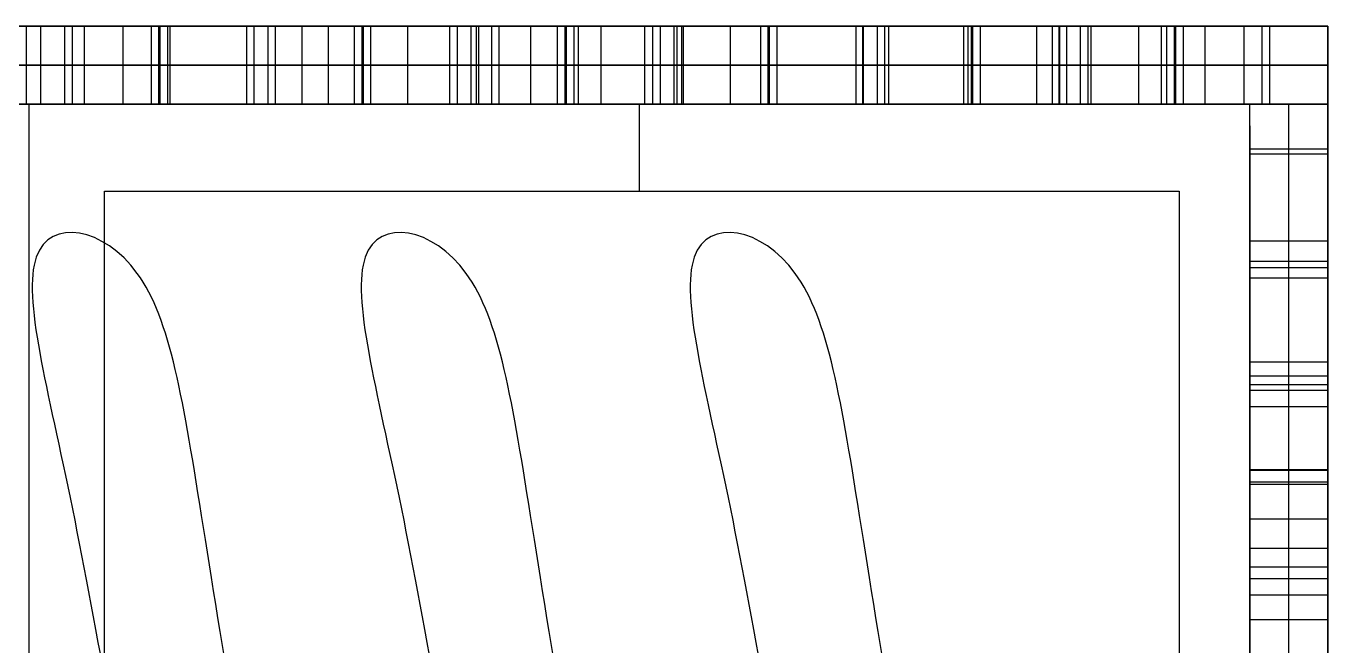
# Model space of a CAD drawing. Header units: millimetres. Extents: x -1400 to 322, y -767 to 376.
# Drawn here: x -635.3 to -435.3, y 234.1 to 329.3 of the extents above; entities that cross this region are included whole.
import ezdxf

# ---------------------------------------------------------------- set-up
doc = ezdxf.new("R2010")
doc.units = ezdxf.units.MM
doc.layers.add('Default', color=18, linetype='Continuous', true_color=0x000000)

msp = doc.modelspace()

# ---------------------------------------------------------------- linework, layer by layer
at = {"layer": 'Default'}
for p, q in [((-435.33, 329.31, 14), (-955.33, 329.31, 14)), ((-635.33, 329.31, 106), (-955.33, 329.31, 106)), ((-615.95, 329.31, 60), (-672.31, 329.31, 60)), ((-435.33, 329.31, 106), (-635.33, 329.31, 106)), ((-635.33, 329.31, 106), (-635.33, 317.31, 106)), ((-435.33, 329.31, 146), (-635.33, 329.31, 146)), ((-635.33, 329.31, 146), (-635.33, 317.31, 146)), ((-635.33, 329.31, 146), (-635.33, 329.31, 106)), ((-635.33, 329.31, 126), (-635.33, 317.31, 126)), ((-635.33, 329.31, 126), (-629.09, 329.31, 126)), ((-633.13, 329.31, 78.59), (-633.13, 317.31, 78.59)), ((-629.4, 329.31, 126.36), (-629.4, 317.31, 126.36)), ((-628.24, 329.31, 139.63), (-628.24, 317.31, 139.63)), ((-626.41, 329.31, 25.29), (-626.41, 317.31, 25.29)), ((-620.47, 329.31, 47.46), (-620.47, 317.31, 47.46)), ((-616.13, 329.31, 125.2), (-616.13, 317.31, 125.2)), ((-615.28, 329.31, 126), (-610.62, 329.31, 126)), ((-614.96, 329.31, 138.47), (-614.96, 317.31, 138.47)), ((-614.75, 329.31, 111.04), (-614.75, 317.31, 111.04)), ((-613.59, 329.31, 124.32), (-613.59, 317.31, 124.32)), ((-613.24, 329.31, 79.63), (-613.24, 317.31, 79.63)), ((-613.24, 329.31, 56.67), (-613.24, 317.31, 56.67)), ((-604.44, 329.31, 126), (-597.88, 329.31, 126)), ((-601.47, 329.31, 109.88), (-601.47, 317.31, 109.88)), ((-600.31, 329.31, 123.16), (-600.31, 317.31, 123.16)), ((-598.2, 329.31, 126.36), (-598.2, 317.31, 126.36)), ((-597.04, 329.31, 139.63), (-597.04, 317.31, 139.63)), ((-592.95, 329.31, 43.39), (-592.95, 317.31, 43.39)), ((-592.95, 329.31, 29.88), (-592.95, 317.31, 29.88)), ((-588.93, 329.31, 56.67), (-588.93, 317.31, 56.67)), ((-588.93, 329.31, 79.63), (-588.93, 317.31, 79.63)), ((-529.85, 329.31, 60), (-586.22, 329.31, 60)), ((-584.92, 329.31, 125.2), (-584.92, 317.31, 125.2)), ((-584.08, 329.31, 126), (-579.42, 329.31, 126)), ((-583.76, 329.31, 138.47), (-583.76, 317.31, 138.47)), ((-583.55, 329.31, 111.04), (-583.55, 317.31, 111.04)), ((-582.39, 329.31, 124.32), (-582.39, 317.31, 124.32)), ((-576.74, 329.31, 29.88), (-576.74, 317.31, 29.88)), ((-576.74, 329.31, 43.39), (-576.74, 317.31, 43.39)), ((-573.24, 329.31, 126), (-566.68, 329.31, 126)), ((-570.27, 329.31, 109.88), (-570.27, 317.31, 109.88)), ((-569.11, 329.31, 123.16), (-569.11, 317.31, 123.16)), ((-567, 329.31, 126.36), (-567, 317.31, 126.36)), ((-566.18, 329.31, 69.74), (-566.18, 317.31, 69.74)), ((-565.84, 329.31, 139.63), (-565.84, 317.31, 139.63)), ((-563.8, 329.31, 31.58), (-563.8, 317.31, 31.58)), ((-562.69, 329.31, 82.78), (-562.69, 317.31, 82.78)), ((-557.85, 329.31, 53.76), (-557.85, 317.31, 53.76)), ((-553.72, 329.31, 125.2), (-553.72, 317.31, 125.2)), ((-552.88, 329.31, 126), (-548.22, 329.31, 126)), ((-552.56, 329.31, 138.47), (-552.56, 317.31, 138.47)), ((-552.35, 329.31, 111.04), (-552.35, 317.31, 111.04)), ((-551.19, 329.31, 124.32), (-551.19, 317.31, 124.32)), ((-550.53, 329.31, 65.54), (-550.53, 317.31, 65.54)), ((-547.03, 329.31, 78.59), (-547.03, 317.31, 78.59)), ((-542.04, 329.31, 126), (-535.48, 329.31, 126)), ((-540.31, 329.31, 25.29), (-540.31, 317.31, 25.29)), ((-539.07, 329.31, 109.88), (-539.07, 317.31, 109.88)), ((-537.91, 329.31, 123.16), (-537.91, 317.31, 123.16)), ((-535.8, 329.31, 126.36), (-535.8, 317.31, 126.36)), ((-535.33, 329.31, 146), (-535.33, 317.31, 146)), ((-535.33, 329.31, 106), (-535.33, 329.31, 125.84)), ((-535.33, 329.31, 138.99), (-535.33, 329.31, 146)), ((-534.64, 329.31, 139.63), (-534.64, 317.31, 139.63)), ((-534.37, 329.31, 47.46), (-534.37, 317.31, 47.46)), ((-527.14, 329.31, 79.63), (-527.14, 317.31, 79.63)), ((-527.14, 329.31, 56.67), (-527.14, 317.31, 56.67)), ((-522.52, 329.31, 125.2), (-522.52, 317.31, 125.2)), ((-521.68, 329.31, 126), (-517.02, 329.31, 126)), ((-521.36, 329.31, 138.47), (-521.36, 317.31, 138.47)), ((-521.15, 329.31, 111.04), (-521.15, 317.31, 111.04)), ((-519.98, 329.31, 124.32), (-519.98, 317.31, 124.32)), ((-510.84, 329.31, 126), (-504.28, 329.31, 126)), ((-507.87, 329.31, 109.88), (-507.87, 317.31, 109.88)), ((-506.85, 329.31, 43.39), (-506.85, 317.31, 43.39)), ((-506.85, 329.31, 29.88), (-506.85, 317.31, 29.88)), ((-506.71, 329.31, 123.16), (-506.71, 317.31, 123.16)), ((-504.6, 329.31, 126.36), (-504.6, 317.31, 126.36)), ((-503.44, 329.31, 139.63), (-503.44, 317.31, 139.63)), ((-502.83, 329.31, 56.67), (-502.83, 317.31, 56.67)), ((-502.83, 329.31, 79.63), (-502.83, 317.31, 79.63)), ((-435.33, 329.31, 60), (-500.12, 329.31, 60)), ((-491.32, 329.31, 125.2), (-491.32, 317.31, 125.2)), ((-490.65, 329.31, 29.88), (-490.65, 317.31, 29.88)), ((-490.65, 329.31, 43.39), (-490.65, 317.31, 43.39)), ((-490.48, 329.31, 126), (-485.82, 329.31, 126)), ((-490.16, 329.31, 138.47), (-490.16, 317.31, 138.47)), ((-489.95, 329.31, 111.04), (-489.95, 317.31, 111.04)), ((-488.78, 329.31, 124.32), (-488.78, 317.31, 124.32)), ((-480.09, 329.31, 69.74), (-480.09, 317.31, 69.74)), ((-479.64, 329.31, 126), (-473.08, 329.31, 126)), ((-477.7, 329.31, 31.58), (-477.7, 317.31, 31.58)), ((-476.67, 329.31, 109.88), (-476.67, 317.31, 109.88)), ((-476.59, 329.31, 82.78), (-476.59, 317.31, 82.78)), ((-475.51, 329.31, 123.16), (-475.51, 317.31, 123.16)), ((-473.4, 329.31, 126.36), (-473.4, 317.31, 126.36)), ((-472.23, 329.31, 139.63), (-472.23, 317.31, 139.63)), ((-471.76, 329.31, 53.76), (-471.76, 317.31, 53.76)), ((-464.43, 329.31, 65.54), (-464.43, 317.31, 65.54)), ((-460.94, 329.31, 78.59), (-460.94, 317.31, 78.59)), ((-460.12, 329.31, 125.2), (-460.12, 317.31, 125.2)), ((-459.27, 329.31, 126), (-454.62, 329.31, 126)), ((-458.96, 329.31, 138.47), (-458.96, 317.31, 138.47)), ((-458.74, 329.31, 111.04), (-458.74, 317.31, 111.04)), ((-457.58, 329.31, 124.32), (-457.58, 317.31, 124.32)), ((-454.22, 329.31, 25.29), (-454.22, 317.31, 25.29)), ((-448.43, 329.31, 126), (-435.33, 329.31, 126)), ((-448.27, 329.31, 47.46), (-448.27, 317.31, 47.46)), ((-445.47, 329.31, 109.88), (-445.47, 317.31, 109.88)), ((-444.31, 329.31, 123.16), (-444.31, 317.31, 123.16)), ((-435.33, 317.31, 106), (-435.33, 329.31, 106)), ((-435.33, 329.31, 106), (-435.33, 329.31, 146)), ((-435.33, 329.31, 146), (-435.33, 317.31, 146)), ((-435.33, 317.31, 14), (-435.33, 329.31, 14)), ((-435.33, 329.31, 14), (-435.33, 329.31, 106)), ((-435.33, 329.31, 126), (-435.33, 317.31, 126)), ((-435.33, 317.31, 60), (-435.33, 329.31, 60)), ((-955.33, 323.31, 14), (-435.33, 323.31, 14)), ((-955.33, 323.31, 106), (-635.33, 323.31, 106)), ((-435.33, 323.31, 146), (-635.33, 323.31, 146)), ((-635.33, 323.31, 146), (-635.33, 323.31, 106)), ((-435.33, 323.31, 106), (-435.33, 323.31, 146)), ((-435.33, 323.31, 14), (-435.33, 323.31, 106)), ((-435.33, 317.31, 14), (-955.33, 317.31, 14)), ((-435.33, 317.31, 26), (-955.33, 317.31, 26)), ((-435.33, 317.31, 20), (-955.33, 317.31, 20)), ((-955.33, 317.31, 14), (-435.33, 317.31, 14)), ((-955.33, 317.31, 106), (-635.33, 317.31, 106)), ((-672.31, 317.31, 60), (-615.95, 317.31, 60)), ((-635.33, 317.31, 106), (-435.33, 317.31, 106)), ((-435.33, 317.31, 146), (-635.33, 317.31, 146)), ((-635.33, 317.31, 146), (-635.33, 317.31, 106)), ((-635.33, 317.31, 126), (-629.09, 317.31, 126)), ((-447.33, 317.31, 134), (-634.9, 317.31, 134)), ((-634.9, 317.31, 134), (-634.9, 317.31, 146)), ((-447.33, 317.31, 146), (-634.9, 317.31, 146)), ((-634.9, 317.31, 134), (-634.9, 77.31, 134)), ((-634.9, 317.31, 146), (-634.9, 77.31, 146)), ((-447.33, 317.31, 140), (-634.9, 317.31, 140)), ((-634.9, 317.31, 140), (-634.9, 77.31, 140)), ((-615.28, 317.31, 126), (-610.62, 317.31, 126)), ((-604.44, 317.31, 126), (-597.88, 317.31, 126)), ((-586.22, 317.31, 60), (-529.85, 317.31, 60)), ((-584.08, 317.31, 126), (-579.42, 317.31, 126)), ((-573.24, 317.31, 126), (-566.68, 317.31, 126)), ((-552.88, 317.31, 126), (-548.22, 317.31, 126)), ((-542.04, 317.31, 126), (-535.48, 317.31, 126)), ((-541.11, 317.31, 134), (-541.11, 317.31, 146)), ((-541.11, 303.94, 134), (-541.11, 317.31, 134)), ((-541.11, 303.94, 146), (-541.11, 317.31, 146)), ((-535.33, 317.31, 106), (-535.33, 317.31, 125.84)), ((-535.33, 317.31, 138.99), (-535.33, 317.31, 146)), ((-521.68, 317.31, 126), (-517.02, 317.31, 126)), ((-510.84, 317.31, 126), (-504.28, 317.31, 126)), ((-500.12, 317.31, 60), (-435.33, 317.31, 60)), ((-490.48, 317.31, 126), (-485.82, 317.31, 126)), ((-479.64, 317.31, 126), (-473.08, 317.31, 126)), ((-459.27, 317.31, 126), (-454.62, 317.31, 126)), ((-448.43, 317.31, 126), (-435.33, 317.31, 126)), ((-447.33, 77.31, 146), (-447.33, 317.31, 146)), ((-447.33, 317.31, 146), (-447.33, 317.31, 26)), ((-447.33, 77.31, 26), (-447.33, 317.31, 26)), ((-447.33, 317.31, 146), (-435.33, 317.31, 146)), ((-447.33, 317.31, 26), (-435.33, 317.31, 26)), ((-447.33, 313.99, 86), (-447.33, 317.31, 86)), ((-447.33, 317.31, 86), (-435.33, 317.31, 86)), ((-447.33, 77.31, 134), (-447.33, 317.31, 134)), ((-447.33, 317.31, 134), (-447.33, 317.31, 146)), ((-447.33, 77.31, 146), (-447.33, 317.31, 146)), ((-447.33, 77.31, 140), (-447.33, 317.31, 140)), ((-441.33, 317.31, 146), (-441.33, 317.31, 26)), ((-441.33, 77.31, 146), (-441.33, 317.31, 146)), ((-441.33, 77.31, 26), (-441.33, 317.31, 26)), ((-435.33, 77.31, 14), (-435.33, 317.31, 14)), ((-435.33, 317.31, 14), (-435.33, 317.31, 26)), ((-435.33, 77.31, 26), (-435.33, 317.31, 26)), ((-435.33, 77.31, 20), (-435.33, 317.31, 20)), ((-435.33, 317.31, 146), (-435.33, 317.31, 26)), ((-435.33, 317.31, 146), (-435.33, 77.31, 146)), ((-435.33, 317.31, 26), (-435.33, 77.31, 26)), ((-435.33, 317.31, 86), (-435.33, 313.99, 86)), ((-435.33, 317.31, 106), (-435.33, 317.31, 146)), ((-435.33, 317.31, 14), (-435.33, 317.31, 106)), ((-447.33, 310.43, 76.73), (-435.33, 310.43, 76.73)), ((-447.33, 310.43, 93.99), (-435.33, 310.43, 93.99)), ((-447.33, 310.43, 121.4), (-435.33, 310.43, 121.4)), ((-447.33, 310.43, 138.65), (-435.33, 310.43, 138.65)), ((-447.33, 309.69, 44.49), (-435.33, 309.69, 44.49)), ((-447.33, 309.69, 57.58), (-435.33, 309.69, 57.58)), ((-623.25, 303.94, 134), (-458.18, 303.94, 134)), ((-623.25, 87.94, 134), (-623.25, 303.94, 134)), ((-623.25, 303.94, 146), (-458.18, 303.94, 146)), ((-623.25, 87.94, 146), (-623.25, 303.94, 146)), ((-623.25, 303.94, 134), (-623.25, 303.94, 146)), ((-540.72, 303.94, 134), (-540.72, 303.94, 146)), ((-458.18, 303.94, 134), (-458.18, 87.94, 134)), ((-458.18, 303.94, 146), (-458.18, 87.94, 146)), ((-458.18, 303.94, 134), (-458.18, 303.94, 146)), ((-447.33, 296.32, 44.49), (-435.33, 296.32, 44.49)), ((-447.33, 296.32, 57.58), (-435.33, 296.32, 57.58)), ((-633.76, 293.79, 14), (-633.76, 293.79, 26)), ((-583.22, 293.79, 14), (-583.22, 293.79, 26)), ((-532.68, 293.79, 14), (-532.68, 293.79, 26)), ((-447.33, 293.17, 76.73), (-435.33, 293.17, 76.73)), ((-447.33, 293.17, 121.4), (-435.33, 293.17, 121.4)), ((-447.33, 293.17, 93.99), (-435.33, 293.17, 93.99)), ((-447.33, 293.17, 138.65), (-435.33, 293.17, 138.65)), ((-447.33, 292.2, 59.88), (-435.33, 292.2, 59.88)), ((-447.33, 292.2, 74.06), (-435.33, 292.2, 74.06)), ((-618.23, 291.31, 14), (-618.23, 291.31, 26)), ((-567.7, 291.31, 14), (-567.7, 291.31, 26)), ((-517.16, 291.31, 14), (-517.16, 291.31, 26)), ((-447.33, 290.64, 97.54), (-435.33, 290.64, 97.54)), ((-447.33, 290.64, 114.8), (-435.33, 290.64, 114.8)), ((-447.33, 278.37, 86), (-447.33, 289.62, 86)), ((-435.33, 289.62, 86), (-435.33, 278.37, 86)), ((-447.33, 277.69, 59.88), (-435.33, 277.69, 59.88)), ((-447.33, 277.69, 74.06), (-435.33, 277.69, 74.06)), ((-447.33, 275.56, 76.98), (-435.33, 275.56, 76.98)), ((-447.33, 275.56, 91.16), (-435.33, 275.56, 91.16)), ((-447.33, 274.23, 40.7), (-435.33, 274.23, 40.7)), ((-447.33, 274.23, 54.88), (-435.33, 274.23, 54.88)), ((-447.33, 273.38, 97.54), (-435.33, 273.38, 97.54)), ((-447.33, 273.38, 114.8), (-435.33, 273.38, 114.8)), ((-447.33, 270.84, 120.89), (-435.33, 270.84, 120.89)), ((-447.33, 270.84, 138.15), (-435.33, 270.84, 138.15)), ((-447.33, 261.18, 40.7), (-435.33, 261.18, 40.7)), ((-447.33, 261.18, 54.88), (-435.33, 261.18, 54.88)), ((-447.33, 261.05, 76.98), (-435.33, 261.05, 76.98)), ((-447.33, 261.05, 91.16), (-435.33, 261.05, 91.16)), ((-447.33, 259.26, 59.88), (-435.33, 259.26, 59.88)), ((-447.33, 259.26, 74.07), (-435.33, 259.26, 74.07)), ((-447.33, 258.92, 96.16), (-435.33, 258.92, 96.16)), ((-447.33, 258.92, 110.34), (-435.33, 258.92, 110.34)), ((-447.33, 245.29, 86), (-447.33, 258.24, 86)), ((-435.33, 258.24, 86), (-435.33, 245.29, 86)), ((-628.21, 255.14, 14), (-628.21, 255.14, 26)), ((-577.67, 255.14, 14), (-577.67, 255.14, 26)), ((-527.13, 255.14, 14), (-527.13, 255.14, 26)), ((-608.07, 252.26, 14), (-608.07, 252.26, 26)), ((-557.53, 252.26, 14), (-557.53, 252.26, 26)), ((-506.99, 252.26, 14), (-506.99, 252.26, 26)), ((-447.33, 253.59, 120.89), (-435.33, 253.59, 120.89)), ((-447.33, 253.59, 138.15), (-435.33, 253.59, 138.15)), ((-447.33, 249.09, 39.56), (-435.33, 249.09, 39.56)), ((-447.33, 249.09, 51.21), (-435.33, 249.09, 51.21)), ((-447.33, 246.21, 59.88), (-435.33, 246.21, 59.88)), ((-447.33, 246.21, 74.07), (-435.33, 246.21, 74.07)), ((-447.33, 244.41, 96.16), (-435.33, 244.41, 96.16)), ((-447.33, 244.41, 110.34), (-435.33, 244.41, 110.34)), ((-447.33, 241.91, 119.87), (-435.33, 241.91, 119.87)), ((-447.33, 241.91, 137.13), (-435.33, 241.91, 137.13)), ((-447.33, 241.91, 75.21), (-435.33, 241.91, 75.21)), ((-447.33, 241.91, 92.47), (-435.33, 241.91, 92.47)), ((-447.33, 238.12, 39.56), (-435.33, 238.12, 39.56)), ((-447.33, 238.12, 51.21), (-435.33, 238.12, 51.21))]:
    msp.add_line(p, q, dxfattribs=at)
at = {"layer": 'Default', "extrusion": (0, 1, 0)}
for centre in [(622.18, 132.42, 329.31), (607.53, 117.1, 329.31), (590.98, 132.42, 329.31), (576.33, 117.1, 329.31), (559.78, 132.42, 329.31), (545.13, 117.1, 329.31), (528.58, 132.42, 329.31), (513.93, 117.1, 329.31), (497.38, 132.42, 329.31), (482.73, 117.1, 329.31), (466.18, 132.42, 329.31), (451.53, 117.1, 329.31), (622.18, 132.42, 317.31), (607.53, 117.1, 317.31), (590.98, 132.42, 317.31), (576.33, 117.1, 317.31), (559.78, 132.42, 317.31), (545.13, 117.1, 317.31), (528.58, 132.42, 317.31), (513.93, 117.1, 317.31), (497.38, 132.42, 317.31), (482.73, 117.1, 317.31), (466.18, 132.42, 317.31), (451.53, 117.1, 317.31)]:
    msp.add_circle(centre, 9.42, dxfattribs=at)
at = {"layer": 'Default', "extrusion": (1, 0, 0)}
for centre in [(301.8, 85.36, -447.33), (301.8, 130.03, -447.33), (282.01, 106.17, -447.33), (262.21, 129.52, -447.33), (233.29, 128.5, -447.33), (233.29, 83.84, -447.33)]:
    msp.add_circle(centre, 12.2, dxfattribs=at)
at = {"layer": 'Default', "extrusion": (-1, 0, 0)}
for centre in [(-301.8, 85.36, 435.33), (-301.8, 130.03, 435.33), (-282.01, 106.17, 435.33), (-262.21, 129.52, 435.33), (-233.29, 128.5, 435.33), (-233.29, 83.84, 435.33)]:
    msp.add_circle(centre, 12.2, dxfattribs=at)
at = {"layer": 'Default', "extrusion": (0, -1, 0)}
for points, knots in [([(-648.78, 329.31, 82.78), (-658.36, 329.31, 78.36), (-652.28, 329.31, 69.74), (-646.2, 329.31, 61.12), (-636.62, 329.31, 65.54), (-627.05, 329.31, 69.97), (-633.13, 329.31, 78.59), (-639.21, 329.31, 87.21), (-648.78, 329.31, 82.78)], [0, 0, 0, 35.004634, 35.004634, 70.009269, 70.009269, 105.013903, 105.013903, 140.018537, 140.018537, 140.018537]), ([(-562.69, 329.31, 82.78), (-572.26, 329.31, 78.36), (-566.18, 329.31, 69.74), (-560.1, 329.31, 61.12), (-550.53, 329.31, 65.54), (-540.95, 329.31, 69.97), (-547.03, 329.31, 78.59), (-553.11, 329.31, 87.21), (-562.69, 329.31, 82.78)], [0, 0, 0, 35.004634, 35.004634, 70.009269, 70.009269, 105.013903, 105.013903, 140.018537, 140.018537, 140.018537]), ([(-557.85, 329.31, 53.76), (-572.57, 329.31, 45.81), (-563.8, 329.31, 31.58), (-555.03, 329.31, 17.34), (-540.31, 329.31, 25.29), (-525.6, 329.31, 33.23), (-534.37, 329.31, 47.46), (-543.14, 329.31, 61.7), (-557.85, 329.31, 53.76)], [0, 0, 0, 35.004634, 35.004634, 70.009269, 70.009269, 105.013903, 105.013903, 140.018537, 140.018537, 140.018537]), ([(-476.59, 329.31, 82.78), (-486.17, 329.31, 78.36), (-480.09, 329.31, 69.74), (-474.01, 329.31, 61.12), (-464.43, 329.31, 65.54), (-454.86, 329.31, 69.97), (-460.94, 329.31, 78.59), (-467.02, 329.31, 87.21), (-476.59, 329.31, 82.78)], [0, 0, 0, 35.004634, 35.004634, 70.009269, 70.009269, 105.013903, 105.013903, 140.018537, 140.018537, 140.018537]), ([(-648.78, 323.31, 82.78), (-658.36, 323.31, 78.36), (-652.28, 323.31, 69.74), (-646.2, 323.31, 61.12), (-636.62, 323.31, 65.54), (-627.05, 323.31, 69.97), (-633.13, 323.31, 78.59), (-639.21, 323.31, 87.21), (-648.78, 323.31, 82.78)], [0, 0, 0, 35.004634, 35.004634, 70.009269, 70.009269, 105.013903, 105.013903, 140.018537, 140.018537, 140.018537]), ([(-562.69, 323.31, 82.78), (-572.26, 323.31, 78.36), (-566.18, 323.31, 69.74), (-560.1, 323.31, 61.12), (-550.53, 323.31, 65.54), (-540.95, 323.31, 69.97), (-547.03, 323.31, 78.59), (-553.11, 323.31, 87.21), (-562.69, 323.31, 82.78)], [0, 0, 0, 35.004634, 35.004634, 70.009269, 70.009269, 105.013903, 105.013903, 140.018537, 140.018537, 140.018537]), ([(-557.85, 323.31, 53.76), (-572.57, 323.31, 45.81), (-563.8, 323.31, 31.58), (-555.03, 323.31, 17.34), (-540.31, 323.31, 25.29), (-525.6, 323.31, 33.23), (-534.37, 323.31, 47.46), (-543.14, 323.31, 61.7), (-557.85, 323.31, 53.76)], [0, 0, 0, 35.004634, 35.004634, 70.009269, 70.009269, 105.013903, 105.013903, 140.018537, 140.018537, 140.018537]), ([(-476.59, 323.31, 82.78), (-486.17, 323.31, 78.36), (-480.09, 323.31, 69.74), (-474.01, 323.31, 61.12), (-464.43, 323.31, 65.54), (-454.86, 323.31, 69.97), (-460.94, 323.31, 78.59), (-467.02, 323.31, 87.21), (-476.59, 323.31, 82.78)], [0, 0, 0, 35.004634, 35.004634, 70.009269, 70.009269, 105.013903, 105.013903, 140.018537, 140.018537, 140.018537]), ([(-648.78, 317.31, 82.78), (-639.21, 317.31, 87.21), (-633.13, 317.31, 78.59), (-627.05, 317.31, 69.97), (-636.62, 317.31, 65.54), (-646.2, 317.31, 61.12), (-652.28, 317.31, 69.74), (-658.36, 317.31, 78.36), (-648.78, 317.31, 82.78)], [-140.018537, -140.018537, -140.018537, -105.013903, -105.013903, -70.009269, -70.009269, -35.004634, -35.004634, 0, 0, 0]), ([(-562.69, 317.31, 82.78), (-553.11, 317.31, 87.21), (-547.03, 317.31, 78.59), (-540.95, 317.31, 69.97), (-550.53, 317.31, 65.54), (-560.1, 317.31, 61.12), (-566.18, 317.31, 69.74), (-572.26, 317.31, 78.36), (-562.69, 317.31, 82.78)], [-140.018537, -140.018537, -140.018537, -105.013903, -105.013903, -70.009269, -70.009269, -35.004634, -35.004634, 0, 0, 0]), ([(-557.85, 317.31, 53.76), (-543.14, 317.31, 61.7), (-534.37, 317.31, 47.46), (-525.6, 317.31, 33.23), (-540.31, 317.31, 25.29), (-555.03, 317.31, 17.34), (-563.8, 317.31, 31.58), (-572.57, 317.31, 45.81), (-557.85, 317.31, 53.76)], [-140.018537, -140.018537, -140.018537, -105.013903, -105.013903, -70.009269, -70.009269, -35.004634, -35.004634, 0, 0, 0]), ([(-476.59, 317.31, 82.78), (-467.02, 317.31, 87.21), (-460.94, 317.31, 78.59), (-454.86, 317.31, 69.97), (-464.43, 317.31, 65.54), (-474.01, 317.31, 61.12), (-480.09, 317.31, 69.74), (-486.17, 317.31, 78.36), (-476.59, 317.31, 82.78)], [-140.018537, -140.018537, -140.018537, -105.013903, -105.013903, -70.009269, -70.009269, -35.004634, -35.004634, 0, 0, 0])]:
    msp.add_rational_spline(points, [1, 0.707106781187, 1, 0.707106781187, 1, 0.707106781187, 1, 0.707106781187, 1], degree=2, knots=knots, dxfattribs=at)
at = {"layer": 'Default', "extrusion": (0, 1, 0)}
for points, knots in [([(-643.95, 329.31, 53.76), (-658.66, 329.31, 45.81), (-649.89, 329.31, 31.58), (-641.12, 329.31, 17.34), (-626.41, 329.31, 25.29), (-611.7, 329.31, 33.23), (-620.47, 329.31, 47.46), (-629.24, 329.31, 61.7), (-643.95, 329.31, 53.76)], [0, 0, 0, 35.004634, 35.004634, 70.009269, 70.009269, 105.013903, 105.013903, 140.018537, 140.018537, 140.018537]), ([(-588.93, 329.31, 56.67), (-576.77, 329.31, 68.15), (-588.93, 329.31, 79.63), (-601.08, 329.31, 91.11), (-613.24, 329.31, 79.63), (-625.39, 329.31, 68.15), (-613.24, 329.31, 56.67), (-601.08, 329.31, 45.19), (-588.93, 329.31, 56.67)], [0, 0, 0, 35.004634, 35.004634, 70.009269, 70.009269, 105.013903, 105.013903, 140.018537, 140.018537, 140.018537]), ([(-576.74, 329.31, 29.88), (-568.64, 329.31, 36.64), (-576.74, 329.31, 43.39), (-584.85, 329.31, 50.14), (-592.95, 329.31, 43.39), (-601.05, 329.31, 36.64), (-592.95, 329.31, 29.88), (-584.85, 329.31, 23.13), (-576.74, 329.31, 29.88)], [0, 0, 0, 35.004634, 35.004634, 70.009269, 70.009269, 105.013903, 105.013903, 140.018537, 140.018537, 140.018537]), ([(-502.83, 329.31, 56.67), (-490.67, 329.31, 68.15), (-502.83, 329.31, 79.63), (-514.99, 329.31, 91.11), (-527.14, 329.31, 79.63), (-539.3, 329.31, 68.15), (-527.14, 329.31, 56.67), (-514.99, 329.31, 45.19), (-502.83, 329.31, 56.67)], [0, 0, 0, 35.004634, 35.004634, 70.009269, 70.009269, 105.013903, 105.013903, 140.018537, 140.018537, 140.018537]), ([(-490.65, 329.31, 29.88), (-482.54, 329.31, 36.64), (-490.65, 329.31, 43.39), (-498.75, 329.31, 50.14), (-506.85, 329.31, 43.39), (-514.96, 329.31, 36.64), (-506.85, 329.31, 29.88), (-498.75, 329.31, 23.13), (-490.65, 329.31, 29.88)], [0, 0, 0, 35.004634, 35.004634, 70.009269, 70.009269, 105.013903, 105.013903, 140.018537, 140.018537, 140.018537]), ([(-471.76, 329.31, 53.76), (-486.47, 329.31, 45.81), (-477.7, 329.31, 31.58), (-468.93, 329.31, 17.34), (-454.22, 329.31, 25.29), (-439.5, 329.31, 33.23), (-448.27, 329.31, 47.46), (-457.04, 329.31, 61.7), (-471.76, 329.31, 53.76)], [0, 0, 0, 35.004634, 35.004634, 70.009269, 70.009269, 105.013903, 105.013903, 140.018537, 140.018537, 140.018537]), ([(-643.95, 323.31, 53.76), (-658.66, 323.31, 45.81), (-649.89, 323.31, 31.58), (-641.12, 323.31, 17.34), (-626.41, 323.31, 25.29), (-611.7, 323.31, 33.23), (-620.47, 323.31, 47.46), (-629.24, 323.31, 61.7), (-643.95, 323.31, 53.76)], [0, 0, 0, 35.004634, 35.004634, 70.009269, 70.009269, 105.013903, 105.013903, 140.018537, 140.018537, 140.018537]), ([(-588.93, 323.31, 56.67), (-576.77, 323.31, 68.15), (-588.93, 323.31, 79.63), (-601.08, 323.31, 91.11), (-613.24, 323.31, 79.63), (-625.39, 323.31, 68.15), (-613.24, 323.31, 56.67), (-601.08, 323.31, 45.19), (-588.93, 323.31, 56.67)], [0, 0, 0, 35.004634, 35.004634, 70.009269, 70.009269, 105.013903, 105.013903, 140.018537, 140.018537, 140.018537]), ([(-576.74, 323.31, 29.88), (-568.64, 323.31, 36.64), (-576.74, 323.31, 43.39), (-584.85, 323.31, 50.14), (-592.95, 323.31, 43.39), (-601.05, 323.31, 36.64), (-592.95, 323.31, 29.88), (-584.85, 323.31, 23.13), (-576.74, 323.31, 29.88)], [0, 0, 0, 35.004634, 35.004634, 70.009269, 70.009269, 105.013903, 105.013903, 140.018537, 140.018537, 140.018537]), ([(-502.83, 323.31, 56.67), (-490.67, 323.31, 68.15), (-502.83, 323.31, 79.63), (-514.99, 323.31, 91.11), (-527.14, 323.31, 79.63), (-539.3, 323.31, 68.15), (-527.14, 323.31, 56.67), (-514.99, 323.31, 45.19), (-502.83, 323.31, 56.67)], [0, 0, 0, 35.004634, 35.004634, 70.009269, 70.009269, 105.013903, 105.013903, 140.018537, 140.018537, 140.018537]), ([(-490.65, 323.31, 29.88), (-482.54, 323.31, 36.64), (-490.65, 323.31, 43.39), (-498.75, 323.31, 50.14), (-506.85, 323.31, 43.39), (-514.96, 323.31, 36.64), (-506.85, 323.31, 29.88), (-498.75, 323.31, 23.13), (-490.65, 323.31, 29.88)], [0, 0, 0, 35.004634, 35.004634, 70.009269, 70.009269, 105.013903, 105.013903, 140.018537, 140.018537, 140.018537]), ([(-471.76, 323.31, 53.76), (-486.47, 323.31, 45.81), (-477.7, 323.31, 31.58), (-468.93, 323.31, 17.34), (-454.22, 323.31, 25.29), (-439.5, 323.31, 33.23), (-448.27, 323.31, 47.46), (-457.04, 323.31, 61.7), (-471.76, 323.31, 53.76)], [0, 0, 0, 35.004634, 35.004634, 70.009269, 70.009269, 105.013903, 105.013903, 140.018537, 140.018537, 140.018537]), ([(-643.95, 317.31, 53.76), (-629.24, 317.31, 61.7), (-620.47, 317.31, 47.46), (-611.7, 317.31, 33.23), (-626.41, 317.31, 25.29), (-641.12, 317.31, 17.34), (-649.89, 317.31, 31.58), (-658.66, 317.31, 45.81), (-643.95, 317.31, 53.76)], [-140.018537, -140.018537, -140.018537, -105.013903, -105.013903, -70.009269, -70.009269, -35.004634, -35.004634, 0, 0, 0]), ([(-588.93, 317.31, 56.67), (-601.08, 317.31, 45.19), (-613.24, 317.31, 56.67), (-625.39, 317.31, 68.15), (-613.24, 317.31, 79.63), (-601.08, 317.31, 91.11), (-588.93, 317.31, 79.63), (-576.77, 317.31, 68.15), (-588.93, 317.31, 56.67)], [-140.018537, -140.018537, -140.018537, -105.013903, -105.013903, -70.009269, -70.009269, -35.004634, -35.004634, 0, 0, 0]), ([(-576.74, 317.31, 29.88), (-584.85, 317.31, 23.13), (-592.95, 317.31, 29.88), (-601.05, 317.31, 36.64), (-592.95, 317.31, 43.39), (-584.85, 317.31, 50.14), (-576.74, 317.31, 43.39), (-568.64, 317.31, 36.64), (-576.74, 317.31, 29.88)], [-140.018537, -140.018537, -140.018537, -105.013903, -105.013903, -70.009269, -70.009269, -35.004634, -35.004634, 0, 0, 0]), ([(-502.83, 317.31, 56.67), (-514.99, 317.31, 45.19), (-527.14, 317.31, 56.67), (-539.3, 317.31, 68.15), (-527.14, 317.31, 79.63), (-514.99, 317.31, 91.11), (-502.83, 317.31, 79.63), (-490.67, 317.31, 68.15), (-502.83, 317.31, 56.67)], [-140.018537, -140.018537, -140.018537, -105.013903, -105.013903, -70.009269, -70.009269, -35.004634, -35.004634, 0, 0, 0]), ([(-490.65, 317.31, 29.88), (-498.75, 317.31, 23.13), (-506.85, 317.31, 29.88), (-514.96, 317.31, 36.64), (-506.85, 317.31, 43.39), (-498.75, 317.31, 50.14), (-490.65, 317.31, 43.39), (-482.54, 317.31, 36.64), (-490.65, 317.31, 29.88)], [-140.018537, -140.018537, -140.018537, -105.013903, -105.013903, -70.009269, -70.009269, -35.004634, -35.004634, 0, 0, 0]), ([(-471.76, 317.31, 53.76), (-457.04, 317.31, 61.7), (-448.27, 317.31, 47.46), (-439.5, 317.31, 33.23), (-454.22, 317.31, 25.29), (-468.93, 317.31, 17.34), (-477.7, 317.31, 31.58), (-486.47, 317.31, 45.81), (-471.76, 317.31, 53.76)], [-140.018537, -140.018537, -140.018537, -105.013903, -105.013903, -70.009269, -70.009269, -35.004634, -35.004634, 0, 0, 0])]:
    msp.add_rational_spline(points, [1, 0.707106781187, 1, 0.707106781187, 1, 0.707106781187, 1, 0.707106781187, 1], degree=2, knots=knots, dxfattribs=at)
at = {"layer": 'Default', "extrusion": (-1, 0, 0)}
for points, knots in [([(-447.33, 296.32, 44.49), (-447.33, 303, 37.94), (-447.33, 309.69, 44.49), (-447.33, 316.38, 51.04), (-447.33, 309.69, 57.58), (-447.33, 303, 64.13), (-447.33, 296.32, 57.58), (-447.33, 289.63, 51.04), (-447.33, 296.32, 44.49)], [-76.666488, -76.666488, -76.666488, -57.499866, -57.499866, -38.333244, -38.333244, -19.166622, -19.166622, 0, 0, 0]), ([(-435.33, 296.32, 44.49), (-435.33, 289.63, 51.04), (-435.33, 296.32, 57.58), (-435.33, 303, 64.13), (-435.33, 309.69, 57.58), (-435.33, 316.38, 51.04), (-435.33, 309.69, 44.49), (-435.33, 303, 37.94), (-435.33, 296.32, 44.49)], [0, 0, 0, 19.166622, 19.166622, 38.333244, 38.333244, 57.499866, 57.499866, 76.666488, 76.666488, 76.666488]), ([(-447.33, 261.05, 76.98), (-447.33, 268.31, 69.89), (-447.33, 275.56, 76.98), (-447.33, 282.81, 84.07), (-447.33, 275.56, 91.16), (-447.33, 268.31, 98.25), (-447.33, 261.05, 91.16), (-447.33, 253.8, 84.07), (-447.33, 261.05, 76.98)], [-76.666488, -76.666488, -76.666488, -57.499866, -57.499866, -38.333244, -38.333244, -19.166622, -19.166622, 0, 0, 0])]:
    msp.add_rational_spline(points, [1, 0.707106781187, 1, 0.707106781187, 1, 0.707106781187, 1, 0.707106781187, 1], degree=2, knots=knots, dxfattribs=at)
at = {"layer": 'Default'}
for points in [[(-684.3, 293.79, 14), (-682.13, 299.94, 14), (-673.88, 298.31, 14), (-668.77, 291.31, 14), (-663.67, 284.31, 14), (-661.71, 271.94, 14), (-658.6, 252.26, 14), (-655.5, 232.57, 14), (-651.23, 205.59, 14), (-644.73, 181.64, 14), (-638.23, 157.69, 14), (-629.5, 136.78, 14), (-622.34, 122.6, 14), (-615.17, 108.43, 14), (-609.58, 100.98, 14), (-611.39, 96.81, 14), (-613.2, 92.64, 14), (-622.41, 91.74, 14), (-629.76, 97.86, 14), (-637.12, 103.98, 14), (-642.6, 117.12, 14), (-648.6, 133.67, 14), (-654.6, 150.22, 14), (-661.11, 170.18, 14), (-666.2, 191.77, 14), (-671.29, 213.36, 14), (-674.95, 236.57, 14), (-678.75, 255.14, 14), (-682.54, 273.71, 14), (-686.46, 287.64, 14), (-684.3, 293.79, 14)], [(-684.3, 293.79, 26), (-682.13, 299.94, 26), (-673.88, 298.31, 26), (-668.77, 291.31, 26), (-663.67, 284.31, 26), (-661.71, 271.94, 26), (-658.6, 252.26, 26), (-655.5, 232.57, 26), (-651.23, 205.59, 26), (-644.73, 181.64, 26), (-638.23, 157.69, 26), (-629.5, 136.78, 26), (-622.34, 122.6, 26), (-615.17, 108.43, 26), (-609.58, 100.98, 26), (-611.39, 96.81, 26), (-613.2, 92.64, 26), (-622.41, 91.74, 26), (-629.76, 97.86, 26), (-637.12, 103.98, 26), (-642.6, 117.12, 26), (-648.6, 133.67, 26), (-654.6, 150.22, 26), (-661.11, 170.18, 26), (-666.2, 191.77, 26), (-671.29, 213.36, 26), (-674.95, 236.57, 26), (-678.75, 255.14, 26), (-682.54, 273.71, 26), (-686.46, 287.64, 26), (-684.3, 293.79, 26)], [(-633.76, 293.79, 14), (-631.59, 299.94, 14), (-623.34, 298.31, 14), (-618.23, 291.31, 14), (-613.13, 284.31, 14), (-611.18, 271.94, 14), (-608.07, 252.26, 14), (-604.96, 232.57, 14), (-600.69, 205.59, 14), (-594.2, 181.64, 14), (-587.7, 157.69, 14), (-578.96, 136.78, 14), (-571.8, 122.6, 14), (-564.63, 108.43, 14), (-559.04, 100.98, 14), (-560.85, 96.81, 14), (-562.66, 92.64, 14), (-571.87, 91.74, 14), (-579.23, 97.86, 14), (-586.58, 103.98, 14), (-592.07, 117.12, 14), (-598.06, 133.67, 14), (-604.06, 150.22, 14), (-610.57, 170.18, 14), (-615.66, 191.77, 14), (-620.75, 213.36, 14), (-624.41, 236.57, 14), (-628.21, 255.14, 14), (-632, 273.71, 14), (-635.92, 287.64, 14), (-633.76, 293.79, 14)], [(-633.76, 293.79, 26), (-631.59, 299.94, 26), (-623.34, 298.31, 26), (-618.23, 291.31, 26), (-613.13, 284.31, 26), (-611.18, 271.94, 26), (-608.07, 252.26, 26), (-604.96, 232.57, 26), (-600.69, 205.59, 26), (-594.2, 181.64, 26), (-587.7, 157.69, 26), (-578.96, 136.78, 26), (-571.8, 122.6, 26), (-564.63, 108.43, 26), (-559.04, 100.98, 26), (-560.85, 96.81, 26), (-562.66, 92.64, 26), (-571.87, 91.74, 26), (-579.23, 97.86, 26), (-586.58, 103.98, 26), (-592.07, 117.12, 26), (-598.06, 133.67, 26), (-604.06, 150.22, 26), (-610.57, 170.18, 26), (-615.66, 191.77, 26), (-620.75, 213.36, 26), (-624.41, 236.57, 26), (-628.21, 255.14, 26), (-632, 273.71, 26), (-635.92, 287.64, 26), (-633.76, 293.79, 26)], [(-583.22, 293.79, 14), (-581.05, 299.94, 14), (-572.8, 298.31, 14), (-567.7, 291.31, 14), (-562.59, 284.31, 14), (-560.64, 271.94, 14), (-557.53, 252.26, 14), (-554.42, 232.57, 14), (-550.16, 205.59, 14), (-543.66, 181.64, 14), (-537.16, 157.69, 14), (-528.42, 136.78, 14), (-521.26, 122.6, 14), (-514.09, 108.43, 14), (-508.5, 100.98, 14), (-510.31, 96.81, 14), (-512.12, 92.64, 14), (-521.34, 91.74, 14), (-528.69, 97.86, 14), (-536.04, 103.98, 14), (-541.53, 117.12, 14), (-547.53, 133.67, 14), (-553.52, 150.22, 14), (-560.03, 170.18, 14), (-565.12, 191.77, 14), (-570.21, 213.36, 14), (-573.88, 236.57, 14), (-577.67, 255.14, 14), (-581.46, 273.71, 14), (-585.38, 287.64, 14), (-583.22, 293.79, 14)], [(-583.22, 293.79, 26), (-581.05, 299.94, 26), (-572.8, 298.31, 26), (-567.7, 291.31, 26), (-562.59, 284.31, 26), (-560.64, 271.94, 26), (-557.53, 252.26, 26), (-554.42, 232.57, 26), (-550.16, 205.59, 26), (-543.66, 181.64, 26), (-537.16, 157.69, 26), (-528.42, 136.78, 26), (-521.26, 122.6, 26), (-514.09, 108.43, 26), (-508.5, 100.98, 26), (-510.31, 96.81, 26), (-512.12, 92.64, 26), (-521.34, 91.74, 26), (-528.69, 97.86, 26), (-536.04, 103.98, 26), (-541.53, 117.12, 26), (-547.53, 133.67, 26), (-553.52, 150.22, 26), (-560.03, 170.18, 26), (-565.12, 191.77, 26), (-570.21, 213.36, 26), (-573.88, 236.57, 26), (-577.67, 255.14, 26), (-581.46, 273.71, 26), (-585.38, 287.64, 26), (-583.22, 293.79, 26)], [(-532.68, 293.79, 14), (-530.52, 299.94, 14), (-522.26, 298.31, 14), (-517.16, 291.31, 14), (-512.05, 284.31, 14), (-510.1, 271.94, 14), (-506.99, 252.26, 14), (-503.88, 232.57, 14), (-499.62, 205.59, 14), (-493.12, 181.64, 14), (-486.62, 157.69, 14), (-477.89, 136.78, 14), (-470.72, 122.6, 14), (-463.56, 108.43, 14), (-457.96, 100.98, 14), (-459.77, 96.81, 14), (-461.58, 92.64, 14), (-470.8, 91.74, 14), (-478.15, 97.86, 14), (-485.5, 103.98, 14), (-490.99, 117.12, 14), (-496.99, 133.67, 14), (-502.99, 150.22, 14), (-509.5, 170.18, 14), (-514.58, 191.77, 14), (-519.67, 213.36, 14), (-523.34, 236.57, 14), (-527.13, 255.14, 14), (-530.93, 273.71, 14), (-534.85, 287.64, 14), (-532.68, 293.79, 14)], [(-532.68, 293.79, 26), (-530.52, 299.94, 26), (-522.26, 298.31, 26), (-517.16, 291.31, 26), (-512.05, 284.31, 26), (-510.1, 271.94, 26), (-506.99, 252.26, 26), (-503.88, 232.57, 26), (-499.62, 205.59, 26), (-493.12, 181.64, 26), (-486.62, 157.69, 26), (-477.89, 136.78, 26), (-470.72, 122.6, 26), (-463.56, 108.43, 26), (-457.96, 100.98, 26), (-459.77, 96.81, 26), (-461.58, 92.64, 26), (-470.8, 91.74, 26), (-478.15, 97.86, 26), (-485.5, 103.98, 26), (-490.99, 117.12, 26), (-496.99, 133.67, 26), (-502.99, 150.22, 26), (-509.5, 170.18, 26), (-514.58, 191.77, 26), (-519.67, 213.36, 26), (-523.34, 236.57, 26), (-527.13, 255.14, 26), (-530.93, 273.71, 26), (-534.85, 287.64, 26), (-532.68, 293.79, 26)]]:
    msp.add_open_spline(points, degree=3, knots=[0, 0, 0, 0, 51.144202, 51.144202, 51.144202, 102.288404, 102.288404, 102.288404, 153.432606, 153.432606, 153.432606, 204.576808, 204.576808, 204.576808, 255.721009, 255.721009, 255.721009, 306.865211, 306.865211, 306.865211, 358.009413, 358.009413, 358.009413, 409.153615, 409.153615, 409.153615, 460.297817, 460.297817, 460.297817, 511.442019, 511.442019, 511.442019, 511.442019], dxfattribs=at)
at = {"layer": 'Default', "extrusion": (1, 0, 0)}
for points, knots in [([(-447.33, 277.69, 59.88), (-447.33, 284.95, 52.79), (-447.33, 292.2, 59.88), (-447.33, 299.45, 66.97), (-447.33, 292.2, 74.06), (-447.33, 284.95, 81.15), (-447.33, 277.69, 74.06), (-447.33, 270.44, 66.97), (-447.33, 277.69, 59.88)], [-76.666488, -76.666488, -76.666488, -57.499866, -57.499866, -38.333244, -38.333244, -19.166622, -19.166622, 0, 0, 0]), ([(-435.33, 277.69, 59.88), (-435.33, 270.44, 66.97), (-435.33, 277.69, 74.06), (-435.33, 284.95, 81.15), (-435.33, 292.2, 74.06), (-435.33, 299.45, 66.97), (-435.33, 292.2, 59.88), (-435.33, 284.95, 52.79), (-435.33, 277.69, 59.88)], [0, 0, 0, 19.166622, 19.166622, 38.333244, 38.333244, 57.499866, 57.499866, 76.666488, 76.666488, 76.666488]), ([(-435.33, 261.05, 76.98), (-435.33, 253.8, 84.07), (-435.33, 261.05, 91.16), (-435.33, 268.31, 98.25), (-435.33, 275.56, 91.16), (-435.33, 282.81, 84.07), (-435.33, 275.56, 76.98), (-435.33, 268.31, 69.89), (-435.33, 261.05, 76.98)], [0, 0, 0, 19.166622, 19.166622, 38.333244, 38.333244, 57.499866, 57.499866, 76.666488, 76.666488, 76.666488]), ([(-447.33, 261.18, 40.7), (-447.33, 267.7, 33.61), (-447.33, 274.23, 40.7), (-447.33, 280.76, 47.79), (-447.33, 274.23, 54.88), (-447.33, 267.7, 61.97), (-447.33, 261.18, 54.88), (-447.33, 254.65, 47.79), (-447.33, 261.18, 40.7)], [-76.666488, -76.666488, -76.666488, -57.499866, -57.499866, -38.333244, -38.333244, -19.166622, -19.166622, 0, 0, 0]), ([(-435.33, 261.18, 40.7), (-435.33, 254.65, 47.79), (-435.33, 261.18, 54.88), (-435.33, 267.7, 61.97), (-435.33, 274.23, 54.88), (-435.33, 280.76, 47.79), (-435.33, 274.23, 40.7), (-435.33, 267.7, 33.61), (-435.33, 261.18, 40.7)], [0, 0, 0, 19.166622, 19.166622, 38.333244, 38.333244, 57.499866, 57.499866, 76.666488, 76.666488, 76.666488]), ([(-447.33, 246.21, 59.88), (-447.33, 252.73, 52.79), (-447.33, 259.26, 59.88), (-447.33, 265.79, 66.98), (-447.33, 259.26, 74.07), (-447.33, 252.73, 81.16), (-447.33, 246.21, 74.07), (-447.33, 239.68, 66.98), (-447.33, 246.21, 59.88)], [-76.666488, -76.666488, -76.666488, -57.499866, -57.499866, -38.333244, -38.333244, -19.166622, -19.166622, 0, 0, 0]), ([(-447.33, 244.41, 96.16), (-447.33, 251.66, 89.07), (-447.33, 258.92, 96.16), (-447.33, 266.17, 103.25), (-447.33, 258.92, 110.34), (-447.33, 251.66, 117.43), (-447.33, 244.41, 110.34), (-447.33, 237.16, 103.25), (-447.33, 244.41, 96.16)], [-76.666488, -76.666488, -76.666488, -57.499866, -57.499866, -38.333244, -38.333244, -19.166622, -19.166622, 0, 0, 0]), ([(-435.33, 246.21, 59.88), (-435.33, 239.68, 66.98), (-435.33, 246.21, 74.07), (-435.33, 252.73, 81.16), (-435.33, 259.26, 74.07), (-435.33, 265.79, 66.98), (-435.33, 259.26, 59.88), (-435.33, 252.73, 52.79), (-435.33, 246.21, 59.88)], [0, 0, 0, 19.166622, 19.166622, 38.333244, 38.333244, 57.499866, 57.499866, 76.666488, 76.666488, 76.666488]), ([(-435.33, 244.41, 96.16), (-435.33, 237.16, 103.25), (-435.33, 244.41, 110.34), (-435.33, 251.66, 117.43), (-435.33, 258.92, 110.34), (-435.33, 266.17, 103.25), (-435.33, 258.92, 96.16), (-435.33, 251.66, 89.07), (-435.33, 244.41, 96.16)], [0, 0, 0, 19.166622, 19.166622, 38.333244, 38.333244, 57.499866, 57.499866, 76.666488, 76.666488, 76.666488]), ([(-447.33, 238.12, 39.56), (-447.33, 243.6, 33.73), (-447.33, 249.09, 39.56), (-447.33, 254.58, 45.39), (-447.33, 249.09, 51.21), (-447.33, 243.6, 57.04), (-447.33, 238.12, 51.21), (-447.33, 232.63, 45.39), (-447.33, 238.12, 39.56)], [-76.666488, -76.666488, -76.666488, -57.499866, -57.499866, -38.333244, -38.333244, -19.166622, -19.166622, 0, 0, 0]), ([(-435.33, 238.12, 39.56), (-435.33, 232.63, 45.39), (-435.33, 238.12, 51.21), (-435.33, 243.6, 57.04), (-435.33, 249.09, 51.21), (-435.33, 254.58, 45.39), (-435.33, 249.09, 39.56), (-435.33, 243.6, 33.73), (-435.33, 238.12, 39.56)], [0, 0, 0, 19.166622, 19.166622, 38.333244, 38.333244, 57.499866, 57.499866, 76.666488, 76.666488, 76.666488])]:
    msp.add_rational_spline(points, [1, 0.707106781187, 1, 0.707106781187, 1, 0.707106781187, 1, 0.707106781187, 1], degree=2, knots=knots, dxfattribs=at)

doc.saveas('drawing.dxf')
